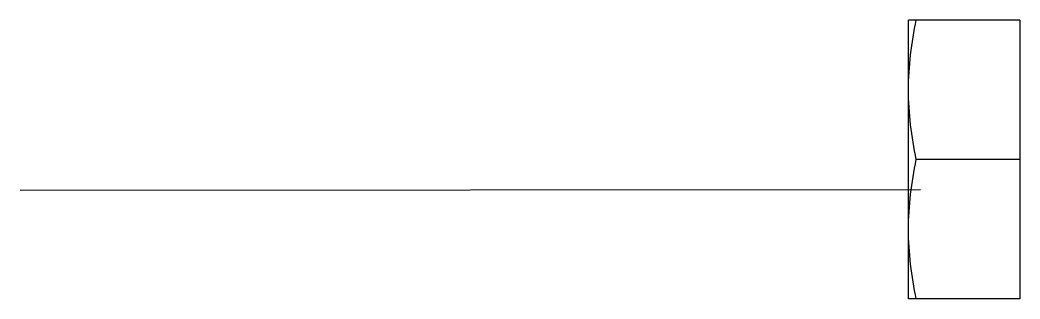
# Model space of a CAD drawing. Extents: x 1382187 to 1725648, y 860327 to 1571294.
# Drawn here: x 1534949.2 to 1535418.5, y 1238135.1 to 1238266 of the extents above; entities that cross this region are included whole.
import ezdxf

# ---------------------------------------------------------------- set-up
doc = ezdxf.new("R2010")
doc.units = 0
doc.header["$LTSCALE"] = 1000
doc.header["$MEASUREMENT"] = 0
doc.styles.get("Standard").update_dxf_attribs({"font": 'gbenor.shx', "bigfont": 'gbcbig.shx'})
doc.dimstyles.get("Standard").update_dxf_attribs({"dimtxt": 0.18, "dimasz": 0.18, "dimexe": 0.18, "dimexo": 0.0625, "dimgap": 0.09, "dimtad": 0, "dimtih": 1, "dimtoh": 1, "dimdec": 4, "dimzin": 0, "dimdsep": 46, "dimtxsty": 'Standard', "dimcen": 0.09, "dimadec": 0, "dimazin": 0, "dimtfac": 1, "dimtdec": 4, "dimtofl": 0, "dimtmove": 0, "dimatfit": 3, "dimfxl": 0, "dimtolj": 1, "dimtzin": 0, "dimarcsym": 0})

msp = doc.modelspace()

# ---------------------------------------------------------------- linework, layer by layer
for p, q in [((1535366.18, 1238135.13), (1535366.18, 1238265.97)), ((1535418.51, 1238265.97), (1535366.18, 1238265.97)), ((1535418.51, 1238265.97), (1535418.51, 1238135.13)), ((1535418.51, 1238200.55), (1535369.86, 1238200.55)), ((1535418.51, 1238135.13), (1535366.18, 1238135.13))]:
    msp.add_line(p, q)
for points in [[(1535366.18, 1238233.26), (1535366.18, 1238244.23), (1535367.6, 1238255.23), (1535369.86, 1238265.97)], [(1535369.86, 1238200.55), (1535367.6, 1238211.28), (1535366.18, 1238222.28), (1535366.18, 1238233.26)], [(1535366.18, 1238167.84), (1535366.18, 1238178.81), (1535367.6, 1238189.81), (1535369.86, 1238200.55)], [(1535369.86, 1238135.13), (1535367.6, 1238145.86), (1535366.18, 1238156.86), (1535366.18, 1238167.84)]]:
    msp.add_open_spline(points, degree=3)

# ---------------------------------------------------------------- leaders
msp.add_leader([(1535371.81, 1238186.36), (1534949.2, 1238186.03)], dimstyle='Standard', override={"dimgap": 20})

doc.saveas('drawing.dxf')
